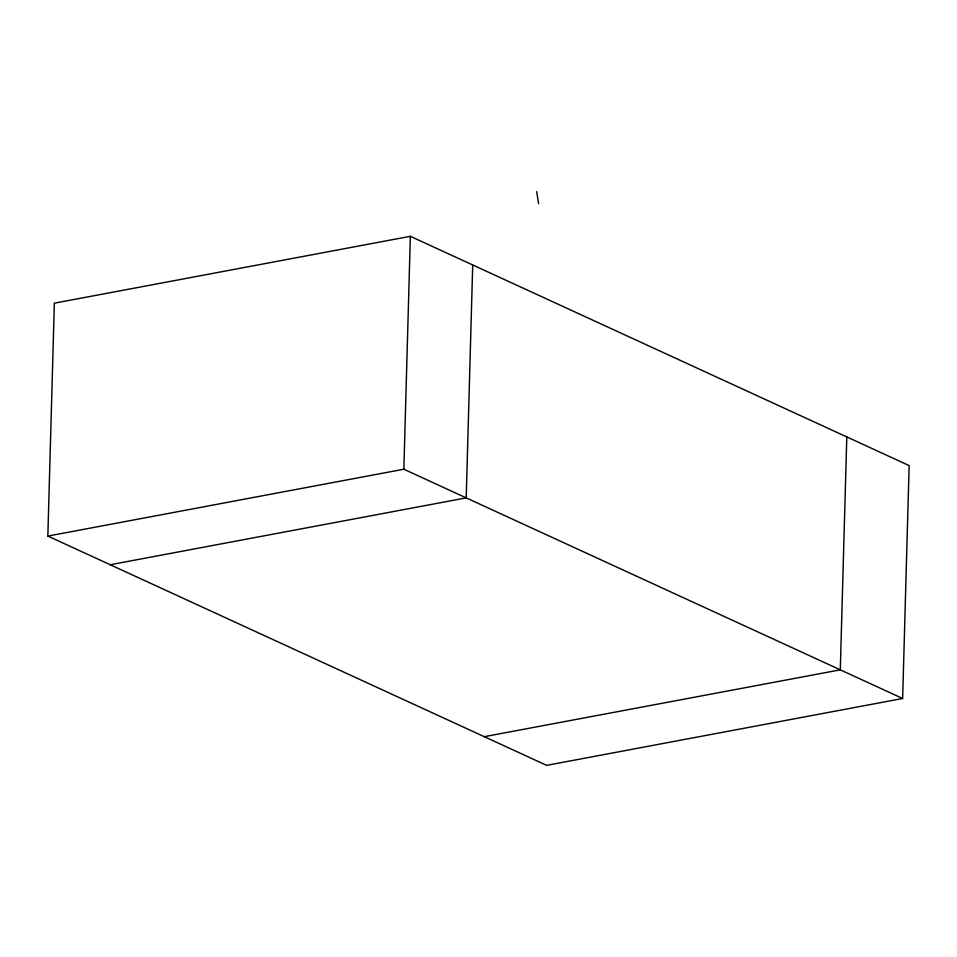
<?xml version="1.0" encoding="UTF-8"?>
<svg xmlns="http://www.w3.org/2000/svg" width="957" height="957" viewBox="0 0 957 957"><rect width="100%" height="100%" fill="white"/><g stroke="black" fill="none" stroke-linecap="round" stroke-linejoin="round"><path stroke-width="1.44" d="M47.85 536.076L54.358 303.166L410.35 236.307L909.15 465.58L902.642 698.49L546.65 765.349L47.85 536.076L403.854 469.229L902.642 698.49M403.854 469.229L410.35 236.307M472.71 264.969L466.203 497.879L110.199 564.738M846.801 436.918L840.294 669.84L484.29 736.687M536.674 191.651L538.588 203.65"/></g></svg>
